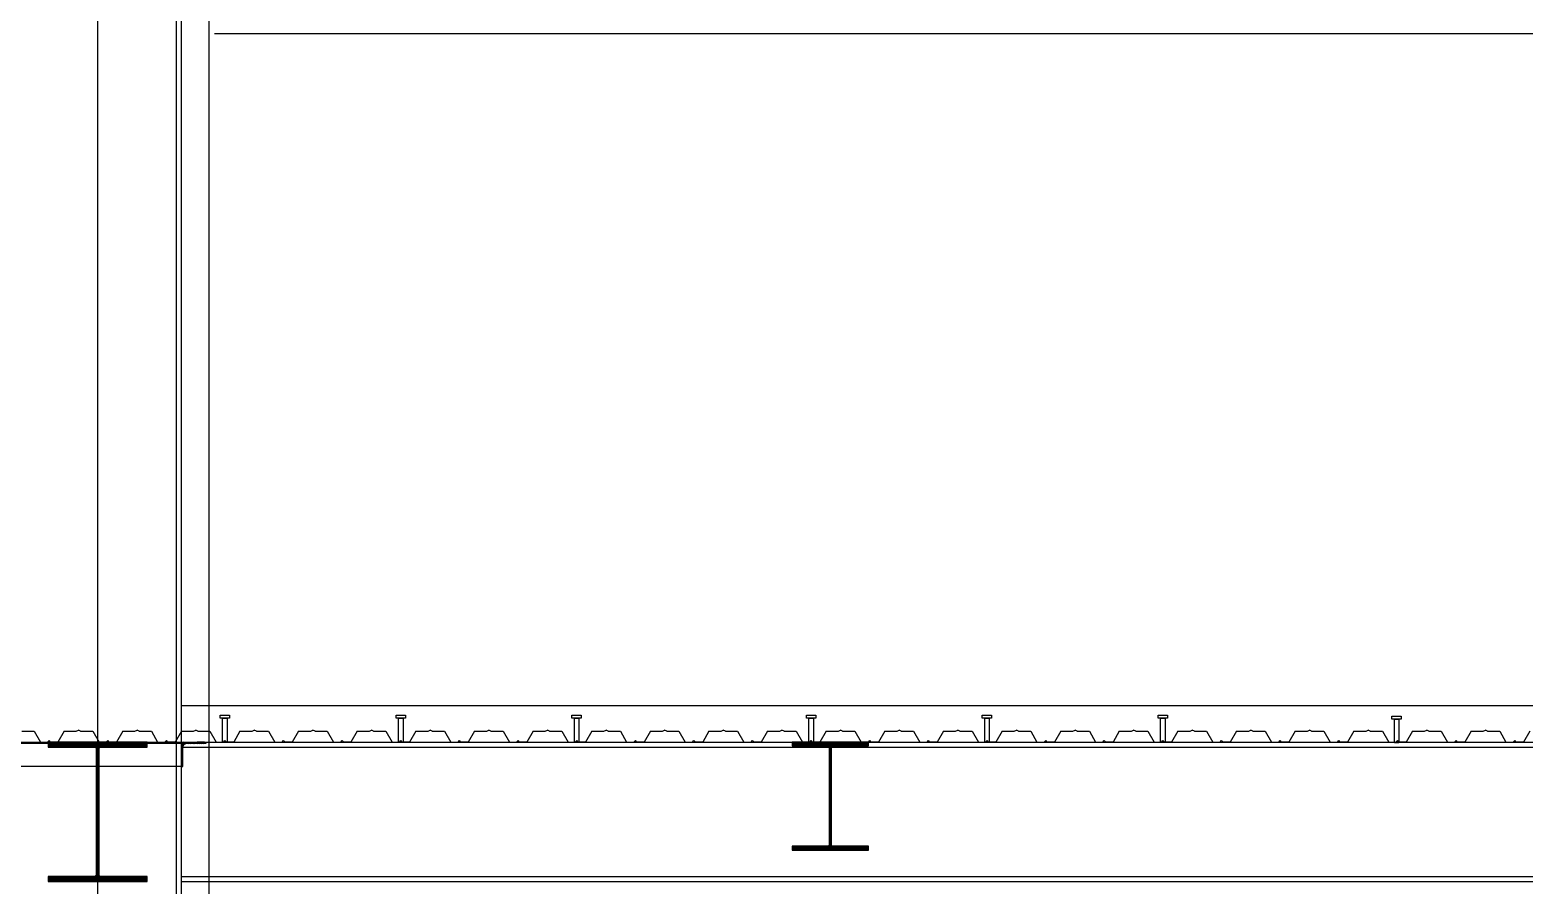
# Model space of a CAD drawing. Header units: millimetres. Extents: x 2148 to 2681, y 758 to 986.
# Drawn here: x 2207.137 to 2210.196, y 855.79 to 857.54 of the extents above; entities that cross this region are included whole.
import ezdxf

# ---------------------------------------------------------------- set-up
doc = ezdxf.new("R2010")
doc.units = ezdxf.units.MM
doc.linetypes.add('CENTER2', pattern=[28.575, 19.05, -3.175, 3.175, -3.175])
for name, color, linetype in [('D', 1, 'Continuous'), ('HATCH', 8, 'Continuous'), ('S_GRID LINES', 252, 'Continuous')]:
    doc.layers.add(name, color=color, linetype=linetype)

msp = doc.modelspace()

# ---------------------------------------------------------------- hatches: boundary and pattern name
at = {"layer": 'HATCH', "ltscale": 0.5}
h = msp.add_hatch(dxfattribs=at)
h.set_pattern_fill('ANSI31', color=256, scale=0.01, style=0)
h.set_pattern_definition([(45, (81949.5428316, 3604.6356654), (-0.000883883476483, 0.000883883476483), [])])
edge = h.paths.add_edge_path()
edge.add_line((2207.3770294, 855.8070589), (2207.282722, 855.8070589))
edge.add_arc((2207.282722, 855.8109586), 0.0038997, 174.0972671, 270, ccw=False)
edge.add_line((2207.2788429, 855.8113597), (2207.2788429, 856.0677582))
edge.add_arc((2207.282722, 856.0681592), 0.0038997, 89.6345547, 185.9027329, ccw=False)
edge.add_line((2207.2827468, 856.0720589), (2207.3770294, 856.0720589))
edge.add_line((2207.3770294, 856.0720589), (2207.3770294, 856.0820589))
edge.add_line((2207.3770294, 856.0820589), (2207.1749263, 856.0820589))
edge.add_line((2207.1749263, 856.0820589), (2207.1749263, 856.0720589))
edge.add_line((2207.1749263, 856.0720589), (2207.2689346, 856.0720589))
edge.add_arc((2207.2689595, 856.0681592), 0.0038997, -4.2920933, 90.3654453, ccw=False)
edge.add_line((2207.2728483, 856.0678674), (2207.2728483, 855.8112505))
edge.add_arc((2207.2689595, 855.8109586), 0.0038997, -90, 4.2920933, ccw=False)
edge.add_line((2207.2689595, 855.8070589), (2207.1749263, 855.8070589))
edge.add_line((2207.1749263, 855.8070589), (2207.1749263, 855.7970589))
edge.add_line((2207.1749263, 855.7970589), (2207.3770294, 855.7970589))
edge.add_line((2207.3770294, 855.7970589), (2207.3770294, 855.8070589))
h = msp.add_hatch(dxfattribs=at)
h.set_pattern_fill('ANSI31', color=256, scale=0.01, style=0)
h.set_pattern_definition([(135, (-77543.9914518, 3604.6356654), (0.000883883476483, 0.000883883476483), [])])
h.paths.add_polyline_path([(2207.45048, 856.0726456, -0.318843234), (2207.456774, 856.0790589), (2207.4473442, 856.0790589), (2207.44748, 856.0320591), (2207.45048, 856.0320591)])
h.paths.add_polyline_path([(2207.4973476, 856.0820589), (2207.4973476, 856.0790589), (2207.4473442, 856.0790589), (2207.4473355, 856.0820589)])
h = msp.add_hatch(dxfattribs=at)
h.set_pattern_fill('ANSI31', color=256, scale=0.00775, style=0)
h.set_pattern_definition([(45, (64009.0325588, 2986.2111039), (-0.000685009694274, 0.000685009694274), [])])
edge = h.paths.add_edge_path()
edge.add_line((2208.8540621, 855.8689339), (2208.7809738, 855.8689339))
edge.add_arc((2208.7809738, 855.8719562), 0.0030223, 174.0972671, 270, ccw=False)
edge.add_line((2208.7779676, 855.872267), (2208.7779676, 856.0709758))
edge.add_arc((2208.7809738, 856.0712866), 0.0030223, 89.6345547, 185.9027329, ccw=False)
edge.add_line((2208.7809931, 856.0743089), (2208.8540621, 856.0743089))
edge.add_line((2208.8540621, 856.0743089), (2208.8540621, 856.0820589))
edge.add_line((2208.8540621, 856.0820589), (2208.6974322, 856.0820589))
edge.add_line((2208.6974322, 856.0820589), (2208.6974322, 856.0743089))
edge.add_line((2208.6974322, 856.0743089), (2208.7702886, 856.0743089))
edge.add_arc((2208.7703079, 856.0712866), 0.0030223, -4.2920933, 90.3654453, ccw=False)
edge.add_line((2208.7733217, 856.0710605), (2208.7733217, 855.8721824))
edge.add_arc((2208.7703079, 855.8719562), 0.0030223, -89.9999999, 4.2920934, ccw=False)
edge.add_line((2208.7703079, 855.8689339), (2208.6974322, 855.8689339))
edge.add_line((2208.6974322, 855.8689339), (2208.6974322, 855.8611839))
edge.add_line((2208.6974322, 855.8611839), (2208.8540621, 855.8611839))
edge.add_line((2208.8540621, 855.8611839), (2208.8540621, 855.8689339))

# ---------------------------------------------------------------- linework, layer by layer
at = {"layer": 'D', "color": 3, "ltscale": 0.5}
for p, q in [((2207.4373355, 853.1570589, 0), (2207.4373355, 859.5820587, 0)), ((2207.4473355, 853.1570589, 0), (2207.4473355, 859.5820587, 0))]:
    msp.add_line(p, q, dxfattribs=at)
at = {"layer": 'D', "ltscale": 0.5}
for p, q in [((2207.4473355, 856.1570589, 0), (2211.9370241, 856.1570589, 0)), ((2207.4973476, 856.0790589, 0), (2207.0543436, 856.0790589, 0)), ((2207.4473355, 856.0820589, 0), (2211.6043557, 856.0820589, 0)), ((2207.4473355, 856.0720589, 0), (2211.6043557, 856.0720589, 0)), ((2207.45048, 856.0320591, 0), (2207.1012112, 856.0320591, 0)), ((2207.4473355, 855.8070589, 0), (2211.6043557, 855.8070589, 0)), ((2207.4473355, 855.7970589, 0), (2211.6043557, 855.7970589, 0))]:
    msp.add_line(p, q, dxfattribs=at)
at = {"layer": 'D', "color": 3, "ltscale": 0.5, "elevation": 0}
for points in [[(2207.3770294, 855.8070589), (2207.282722, 855.8070589, -0.444720244), (2207.2788429, 855.8113597), (2207.2788429, 856.0677582, -0.446631522), (2207.2827468, 856.0720589), (2207.3770294, 856.0720589), (2207.3770294, 856.0820589), (2207.1749263, 856.0820589), (2207.1749263, 856.0720589), (2207.2689346, 856.0720589, -0.438228127), (2207.2728483, 856.0678674), (2207.2728483, 855.8112505, -0.436328672), (2207.2689595, 855.8070589), (2207.1749263, 855.8070589), (2207.1749263, 855.7970589), (2207.3770294, 855.7970589)], [(2208.8540621, 855.8689339), (2208.7809738, 855.8689339, -0.444720244), (2208.7779676, 855.872267), (2208.7779676, 856.0709758, -0.446631522), (2208.7809931, 856.0743089), (2208.8540621, 856.0743089), (2208.8540621, 856.0820589), (2208.6974322, 856.0820589), (2208.6974322, 856.0743089), (2208.7702886, 856.0743089, -0.438228127), (2208.7733217, 856.0710605), (2208.7733217, 855.8721824, -0.436328672), (2208.7703079, 855.8689339), (2208.6974322, 855.8689339), (2208.6974322, 855.8611839), (2208.8540621, 855.8611839)]]:
    msp.add_lwpolyline(points, format="xyb", close=True, dxfattribs=at)
at = {"layer": 'HATCH', "linetype": 'ByBlock', "ltscale": 0.5}
for p, q in [((2207.5045099, 853.1451538, 0), (2207.5045099, 859.5820589, 0)), ((2207.5150672, 857.5320589, 0), (2211.5350672, 857.5320589, 0))]:
    msp.add_line(p, q, dxfattribs=at)
at = {"layer": 'HATCH', "ltscale": 0.5}
for p, q in [((2207.1208375, 856.1042302, 0), (2207.1458375, 856.1042302, 0)), ((2207.1458375, 856.1042302, 0), (2207.158698, 856.0820589, 0)), ((2207.2072177, 856.1042302, 0), (2207.1943572, 856.0820589, 0)), ((2207.2072177, 856.1042302, 0), (2207.2322177, 856.1042302, 0)), ((2207.2322177, 856.1042302, 0), (2207.2365311, 856.1065789, -0.0000002)), ((2207.2408444, 856.1042302, 0), (2207.2365311, 856.1065789, -0.0000002)), ((2207.2408444, 856.1042302, 0), (2207.2658444, 856.1042302, 0)), ((2207.2658444, 856.1042302, 0), (2207.2787049, 856.0820589, 0)), ((2207.3272246, 856.1042302, 0), (2207.3143641, 856.0820589, 0)), ((2207.3272246, 856.1042302, 0), (2207.3522246, 856.1042302, 0)), ((2207.3522246, 856.1042302, 0), (2207.356538, 856.1065789, -0.0000002)), ((2207.3608513, 856.1042302, 0), (2207.356538, 856.1065789, -0.0000002)), ((2207.3608513, 856.1042302, 0), (2207.3858513, 856.1042302, 0)), ((2207.3858513, 856.1042302, 0), (2207.3987118, 856.0820589, 0)), ((2207.4472315, 856.1042302, 0), (2207.434371, 856.0820589, 0)), ((2207.4472315, 856.1042302, 0), (2207.4722315, 856.1042302, 0)), ((2207.4722315, 856.1042302, 0), (2207.4765449, 856.1065789, -0.0000002)), ((2207.4808583, 856.1042302, 0), (2207.4765449, 856.1065789, -0.0000002)), ((2207.4808583, 856.1042302, 0), (2207.5058583, 856.1042302, 0)), ((2207.5058583, 856.1042302, 0), (2207.5187188, 856.0820589, 0)), ((2207.5672385, 856.1042302, 0), (2207.554378, 856.0820589, 0)), ((2207.5672385, 856.1042302, 0), (2207.5922385, 856.1042302, 0)), ((2207.5922385, 856.1042302, 0), (2207.5965518, 856.1065789, -0.0000002)), ((2207.6008652, 856.1042302, 0), (2207.5965518, 856.1065789, -0.0000002)), ((2207.6008652, 856.1042302, 0), (2207.6258652, 856.1042302, 0)), ((2207.6258652, 856.1042302, 0), (2207.6387257, 856.0820589, 0)), ((2207.6872454, 856.1042302, 0), (2207.6743849, 856.0820589, 0)), ((2207.6872454, 856.1042302, 0), (2207.7122454, 856.1042302, 0)), ((2207.7122454, 856.1042302, 0), (2207.7165587, 856.1065789, -0.0000002)), ((2207.7208721, 856.1042302, 0), (2207.7165587, 856.1065789, -0.0000002)), ((2207.7208721, 856.1042302, 0), (2207.7458721, 856.1042302, 0)), ((2207.7458721, 856.1042302, 0), (2207.7587326, 856.0820589, 0)), ((2207.8072523, 856.1042302, 0), (2207.7943918, 856.0820589, 0)), ((2207.8072523, 856.1042302, 0), (2207.8322523, 856.1042302, 0)), ((2207.8322523, 856.1042302, 0), (2207.8365657, 856.1065789, -0.0000002)), ((2207.840879, 856.1042302, 0), (2207.8365657, 856.1065789, -0.0000002)), ((2207.840879, 856.1042302, 0), (2207.865879, 856.1042302, 0)), ((2207.865879, 856.1042302, 0), (2207.8787395, 856.0820589, 0)), ((2207.9272592, 856.1042302, 0), (2207.9143987, 856.0820589, 0)), ((2207.9272592, 856.1042302, 0), (2207.9522592, 856.1042302, 0)), ((2207.9522592, 856.1042302, 0), (2207.9565726, 856.1065789, -0.0000002)), ((2207.9608859, 856.1042302, 0), (2207.9565726, 856.1065789, -0.0000002)), ((2207.9608859, 856.1042302, 0), (2207.9858859, 856.1042302, 0)), ((2207.9858859, 856.1042302, 0), (2207.9987464, 856.0820589, 0)), ((2208.0472661, 856.1042302, 0), (2208.0344056, 856.0820589, 0)), ((2208.0472661, 856.1042302, 0), (2208.0722661, 856.1042302, 0)), ((2208.0722661, 856.1042302, 0), (2208.0765795, 856.1065789, -0.0000002)), ((2208.0808928, 856.1042302, 0), (2208.0765795, 856.1065789, -0.0000002)), ((2208.0808928, 856.1042302, 0), (2208.1058928, 856.1042302, 0)), ((2208.1058928, 856.1042302, 0), (2208.1187534, 856.0820589, 0)), ((2208.1672731, 856.1042302, 0), (2208.1544125, 856.0820589, 0)), ((2208.1672731, 856.1042302, 0), (2208.1922731, 856.1042302, 0)), ((2208.1922731, 856.1042302, 0), (2208.1965864, 856.1065789, -0.0000002)), ((2208.2008998, 856.1042302, 0), (2208.1965864, 856.1065789, -0.0000002)), ((2208.2008998, 856.1042302, 0), (2208.2258998, 856.1042302, 0)), ((2208.2258998, 856.1042302, 0), (2208.2387603, 856.0820589, 0)), ((2208.28728, 856.1042302, 0), (2208.2744195, 856.0820589, 0)), ((2208.28728, 856.1042302, 0), (2208.31228, 856.1042302, 0)), ((2208.31228, 856.1042302, 0), (2208.3165933, 856.1065789, -0.0000002)), ((2208.3209067, 856.1042302, 0), (2208.3165933, 856.1065789, -0.0000002)), ((2208.3209067, 856.1042302, 0), (2208.3459067, 856.1042302, 0)), ((2208.3459067, 856.1042302, 0), (2208.3587672, 856.0820589, 0)), ((2208.4072869, 856.1042302, 0), (2208.3944264, 856.0820589, 0)), ((2208.4072869, 856.1042302, 0), (2208.4322869, 856.1042302, 0)), ((2208.4322869, 856.1042302, 0), (2208.4366002, 856.1065789, -0.0000002)), ((2208.4409136, 856.1042302, 0), (2208.4366002, 856.1065789, -0.0000002)), ((2208.4409136, 856.1042302, 0), (2208.4659136, 856.1042302, 0)), ((2208.4659136, 856.1042302, 0), (2208.4787741, 856.0820589, 0)), ((2208.5272938, 856.1042302, 0), (2208.5144333, 856.0820589, 0)), ((2208.5272938, 856.1042302, 0), (2208.5522938, 856.1042302, 0)), ((2208.5522938, 856.1042302, 0), (2208.5566072, 856.1065789, -0.0000002)), ((2208.5609205, 856.1042302, 0), (2208.5566072, 856.1065789, -0.0000002)), ((2208.5609205, 856.1042302, 0), (2208.5859205, 856.1042302, 0)), ((2208.5859205, 856.1042302, 0), (2208.598781, 856.0820589, 0)), ((2208.6473007, 856.1042302, 0), (2208.6344402, 856.0820589, 0)), ((2208.6473007, 856.1042302, 0), (2208.6723007, 856.1042302, 0)), ((2208.6723007, 856.1042302, 0), (2208.6766141, 856.1065789, -0.0000002)), ((2208.6809274, 856.1042302, 0), (2208.6766141, 856.1065789, -0.0000002)), ((2208.6809274, 856.1042302, 0), (2208.7059274, 856.1042302, 0)), ((2208.7059274, 856.1042302, 0), (2208.7187879, 856.0820589, 0)), ((2208.7673076, 856.1042302, 0), (2208.7544471, 856.0820589, 0)), ((2208.7673076, 856.1042302, 0), (2208.7923076, 856.1042302, 0)), ((2208.7923076, 856.1042302, 0), (2208.796621, 856.1065789, -0.0000002)), ((2208.8009344, 856.1042302, 0), (2208.796621, 856.1065789, -0.0000002)), ((2208.8009344, 856.1042302, 0), (2208.8259344, 856.1042302, 0)), ((2208.8259344, 856.1042302, 0), (2208.8387949, 856.0820589, 0)), ((2208.8873146, 856.1042302, 0), (2208.8744541, 856.0820589, 0)), ((2208.8873146, 856.1042302, 0), (2208.9123146, 856.1042302, 0)), ((2208.9123146, 856.1042302, 0), (2208.9166279, 856.1065789, -0.0000002)), ((2208.9209413, 856.1042302, 0), (2208.9166279, 856.1065789, -0.0000002)), ((2208.9209413, 856.1042302, 0), (2208.9459413, 856.1042302, 0)), ((2208.9459413, 856.1042302, 0), (2208.9588018, 856.0820589, 0)), ((2209.0073215, 856.1042302, 0), (2208.994461, 856.0820589, 0)), ((2209.0073215, 856.1042302, 0), (2209.0323215, 856.1042302, 0)), ((2209.0323215, 856.1042302, 0), (2209.0366348, 856.1065789, -0.0000002)), ((2209.0409482, 856.1042302, 0), (2209.0366348, 856.1065789, -0.0000002)), ((2209.0409482, 856.1042302, 0), (2209.0659482, 856.1042302, 0)), ((2209.0659482, 856.1042302, 0), (2209.0788087, 856.0820589, 0)), ((2209.1273284, 856.1042302, 0), (2209.1144679, 856.0820589, 0)), ((2209.1273284, 856.1042302, 0), (2209.1523284, 856.1042302, 0)), ((2209.1523284, 856.1042302, 0), (2209.1566417, 856.1065789, -0.0000002)), ((2209.1609551, 856.1042302, 0), (2209.1566417, 856.1065789, -0.0000002)), ((2209.1609551, 856.1042302, 0), (2209.1859551, 856.1042302, 0)), ((2209.1859551, 856.1042302, 0), (2209.1988156, 856.0820589, 0)), ((2209.2473353, 856.1042302, 0), (2209.2344748, 856.0820589, 0)), ((2209.2473353, 856.1042302, 0), (2209.2723353, 856.1042302, 0)), ((2209.2723353, 856.1042302, 0), (2209.2766487, 856.1065789, -0.0000002)), ((2209.280962, 856.1042302, 0), (2209.2766487, 856.1065789, -0.0000002)), ((2209.280962, 856.1042302, 0), (2209.305962, 856.1042302, 0)), ((2209.305962, 856.1042302, 0), (2209.3188225, 856.0820589, 0)), ((2209.3673422, 856.1042302, 0), (2209.3544817, 856.0820589, 0)), ((2209.3673422, 856.1042302, 0), (2209.3923422, 856.1042302, 0)), ((2209.3923422, 856.1042302, 0), (2209.3966556, 856.1065789, -0.0000002)), ((2209.4009689, 856.1042302, 0), (2209.3966556, 856.1065789, -0.0000002)), ((2209.4009689, 856.1042302, 0), (2209.4259689, 856.1042302, 0)), ((2209.4259689, 856.1042302, 0), (2209.4388294, 856.0820589, 0)), ((2209.4873491, 856.1042302, 0), (2209.4744886, 856.0820589, 0)), ((2209.4873491, 856.1042302, 0), (2209.5123491, 856.1042302, 0)), ((2209.5123491, 856.1042302, 0), (2209.5166625, 856.1065789, -0.0000002)), ((2209.5209759, 856.1042302, 0), (2209.5166625, 856.1065789, -0.0000002)), ((2209.5209759, 856.1042302, 0), (2209.5459759, 856.1042302, 0)), ((2209.5459759, 856.1042302, 0), (2209.5588364, 856.0820589, 0)), ((2209.6073561, 856.1042302, 0), (2209.5944956, 856.0820589, 0)), ((2209.6073561, 856.1042302, 0), (2209.6323561, 856.1042302, 0)), ((2209.6323561, 856.1042302, 0), (2209.6366694, 856.1065789, -0.0000002)), ((2209.6409828, 856.1042302, 0), (2209.6366694, 856.1065789, -0.0000002)), ((2209.6409828, 856.1042302, 0), (2209.6659828, 856.1042302, 0)), ((2209.6659828, 856.1042302, 0), (2209.6788433, 856.0820589, 0)), ((2209.727363, 856.1042302, 0), (2209.7145025, 856.0820589, 0)), ((2209.727363, 856.1042302, 0), (2209.752363, 856.1042302, 0)), ((2209.752363, 856.1042302, 0), (2209.7566763, 856.1065789, -0.0000002)), ((2209.7609897, 856.1042302, 0), (2209.7566763, 856.1065789, -0.0000002)), ((2209.7609897, 856.1042302, 0), (2209.7859897, 856.1042302, 0)), ((2209.7859897, 856.1042302, 0), (2209.7988502, 856.0820589, 0)), ((2209.8473699, 856.1042302, 0), (2209.8345094, 856.0820589, 0)), ((2209.8473699, 856.1042302, 0), (2209.8723699, 856.1042302, 0)), ((2209.8723699, 856.1042302, 0), (2209.8766832, 856.1065789, -0.0000002)), ((2209.8809966, 856.1042302, 0), (2209.8766832, 856.1065789, -0.0000002)), ((2209.8809966, 856.1042302, 0), (2209.9059966, 856.1042302, 0)), ((2209.9059966, 856.1042302, 0), (2209.9188571, 856.0820589, 0)), ((2209.9673768, 856.1042302, 0), (2209.9545163, 856.0820589, 0)), ((2209.9673768, 856.1042302, 0), (2209.9923768, 856.1042302, 0)), ((2209.9923768, 856.1042302, 0), (2209.9966902, 856.1065789, -0.0000002)), ((2210.0010035, 856.1042302, 0), (2209.9966902, 856.1065789, -0.0000002)), ((2210.0010035, 856.1042302, 0), (2210.0260035, 856.1042302, 0)), ((2210.0260035, 856.1042302, 0), (2210.038864, 856.0820589, 0)), ((2210.0873837, 856.1042302, 0), (2210.0745232, 856.0820589, 0)), ((2210.0873837, 856.1042302, 0), (2210.1123837, 856.1042302, 0)), ((2210.1123837, 856.1042302, 0), (2210.1166971, 856.1065789, -0.0000002)), ((2210.1210104, 856.1042302, 0), (2210.1166971, 856.1065789, -0.0000002)), ((2210.1210104, 856.1042302, 0), (2210.1460104, 856.1042302, 0)), ((2210.1460104, 856.1042302, 0), (2210.1588709, 856.0820589, 0)), ((2210.2073906, 856.1042302, 0), (2210.1945301, 856.0820589, 0)), ((2207.0543436, 856.0820589, 0), (2207.4973476, 856.0820589, 0)), ((2207.158698, 856.0820589, 0), (2207.173556, 856.0820589, 0)), ((2207.173556, 856.0820589, 0), (2207.1765276, 856.0853369, -0.0000002)), ((2207.1794992, 856.0820589, 0), (2207.1765276, 856.0853369, -0.0000002)), ((2207.1943572, 856.0820589, 0), (2207.1794992, 856.0820589, 0)), ((2207.2787049, 856.0820589, 0), (2207.2935629, 856.0820589, 0)), ((2207.2935629, 856.0820589, 0), (2207.2965345, 856.0853369, -0.0000002)), ((2207.2995061, 856.0820589, 0), (2207.2965345, 856.0853369, -0.0000002)), ((2207.3143641, 856.0820589, 0), (2207.2995061, 856.0820589, 0)), ((2207.3987118, 856.0820589, 0), (2207.4135698, 856.0820589, 0)), ((2207.4135698, 856.0820589, 0), (2207.4165414, 856.0853369, -0.0000002)), ((2207.419513, 856.0820589, 0), (2207.4165414, 856.0853369, -0.0000002)), ((2207.434371, 856.0820589, 0), (2207.419513, 856.0820589, 0)), ((2207.4473355, 856.0820589, 0), (2207.44748, 856.0320591, 0)), ((2207.45048, 856.0320591, 0), (2207.45048, 856.0726456, 0)), ((2207.4973476, 856.0790589, 0), (2207.456774, 856.0790589, 0)), ((2207.4590786, 856.0820589, 0), (2207.4739366, 856.0820589, 0)), ((2207.4947378, 856.0820589, 0), (2207.4798798, 856.0820589, 0)), ((2207.4973476, 856.0820589, 0), (2207.4973476, 856.0790589, 0)), ((2207.5187188, 856.0820589, 0), (2207.5335768, 856.0820589, 0)), ((2207.5335768, 856.0820589, 0), (2207.5365484, 856.0853369, -0.0000002)), ((2207.53952, 856.0820589, 0), (2207.5365484, 856.0853369, -0.0000002)), ((2207.554378, 856.0820589, 0), (2207.53952, 856.0820589, 0)), ((2207.6387257, 856.0820589, 0), (2207.6535837, 856.0820589, 0)), ((2207.6535837, 856.0820589, 0), (2207.6565553, 856.0853369, -0.0000002)), ((2207.6595269, 856.0820589, 0), (2207.6565553, 856.0853369, -0.0000002)), ((2207.6743849, 856.0820589, 0), (2207.6595269, 856.0820589, 0)), ((2207.7587326, 856.0820589, 0), (2207.7735906, 856.0820589, 0)), ((2207.7735906, 856.0820589, 0), (2207.7765622, 856.0853369, -0.0000002)), ((2207.7795338, 856.0820589, 0), (2207.7765622, 856.0853369, -0.0000002)), ((2207.7943918, 856.0820589, 0), (2207.7795338, 856.0820589, 0)), ((2207.8787395, 856.0820589, 0), (2207.8935975, 856.0820589, 0)), ((2207.8935975, 856.0820589, 0), (2207.8965691, 856.0853369, -0.0000002)), ((2207.8995407, 856.0820589, 0), (2207.8965691, 856.0853369, -0.0000002)), ((2207.9143987, 856.0820589, 0), (2207.8995407, 856.0820589, 0)), ((2207.9987464, 856.0820589, 0), (2208.0136044, 856.0820589, 0)), ((2208.0136044, 856.0820589, 0), (2208.016576, 856.0853369, -0.0000002)), ((2208.0195476, 856.0820589, 0), (2208.016576, 856.0853369, -0.0000002)), ((2208.0344056, 856.0820589, 0), (2208.0195476, 856.0820589, 0)), ((2208.1187534, 856.0820589, 0), (2208.1336113, 856.0820589, 0)), ((2208.1336113, 856.0820589, 0), (2208.1365829, 856.0853369, -0.0000002)), ((2208.1395545, 856.0820589, 0), (2208.1365829, 856.0853369, -0.0000002)), ((2208.1544125, 856.0820589, 0), (2208.1395545, 856.0820589, 0)), ((2208.2387603, 856.0820589, 0), (2208.2536183, 856.0820589, 0)), ((2208.2536183, 856.0820589, 0), (2208.2565899, 856.0853369, -0.0000002)), ((2208.2595615, 856.0820589, 0), (2208.2565899, 856.0853369, -0.0000002)), ((2208.2744195, 856.0820589, 0), (2208.2595615, 856.0820589, 0)), ((2208.3587672, 856.0820589, 0), (2208.3736252, 856.0820589, 0)), ((2208.3736252, 856.0820589, 0), (2208.3765968, 856.0853369, -0.0000002)), ((2208.3795684, 856.0820589, 0), (2208.3765968, 856.0853369, -0.0000002)), ((2208.3944264, 856.0820589, 0), (2208.3795684, 856.0820589, 0)), ((2208.4787741, 856.0820589, 0), (2208.4936321, 856.0820589, 0)), ((2208.4936321, 856.0820589, 0), (2208.4966037, 856.0853369, -0.0000002)), ((2208.4995753, 856.0820589, 0), (2208.4966037, 856.0853369, -0.0000002)), ((2208.5144333, 856.0820589, 0), (2208.4995753, 856.0820589, 0)), ((2208.598781, 856.0820589, 0), (2208.613639, 856.0820589, 0)), ((2208.613639, 856.0820589, 0), (2208.6166106, 856.0853369, -0.0000002)), ((2208.6195822, 856.0820589, 0), (2208.6166106, 856.0853369, -0.0000002)), ((2208.6344402, 856.0820589, 0), (2208.6195822, 856.0820589, 0)), ((2208.7187879, 856.0820589, 0), (2208.7336459, 856.0820589, 0)), ((2208.7336459, 856.0820589, 0), (2208.7366175, 856.0853369, -0.0000002)), ((2208.7395891, 856.0820589, 0), (2208.7366175, 856.0853369, -0.0000002)), ((2208.7544471, 856.0820589, 0), (2208.7395891, 856.0820589, 0)), ((2208.8387949, 856.0820589, 0), (2208.8536529, 856.0820589, 0)), ((2208.8536529, 856.0820589, 0), (2208.8566245, 856.0853369, -0.0000002)), ((2208.8595961, 856.0820589, 0), (2208.8566245, 856.0853369, -0.0000002)), ((2208.8744541, 856.0820589, 0), (2208.8595961, 856.0820589, 0)), ((2208.9588018, 856.0820589, 0), (2208.9736598, 856.0820589, 0)), ((2208.9736598, 856.0820589, 0), (2208.9766314, 856.0853369, -0.0000002)), ((2208.979603, 856.0820589, 0), (2208.9766314, 856.0853369, -0.0000002)), ((2208.994461, 856.0820589, 0), (2208.979603, 856.0820589, 0)), ((2209.0788087, 856.0820589, 0), (2209.0936667, 856.0820589, 0)), ((2209.0936667, 856.0820589, 0), (2209.0966383, 856.0853369, -0.0000002)), ((2209.0996099, 856.0820589, 0), (2209.0966383, 856.0853369, -0.0000002)), ((2209.1144679, 856.0820589, 0), (2209.0996099, 856.0820589, 0)), ((2209.1988156, 856.0820589, 0), (2209.2136736, 856.0820589, 0)), ((2209.2136736, 856.0820589, 0), (2209.2166452, 856.0853369, -0.0000002)), ((2209.2196168, 856.0820589, 0), (2209.2166452, 856.0853369, -0.0000002)), ((2209.2344748, 856.0820589, 0), (2209.2196168, 856.0820589, 0)), ((2209.3188225, 856.0820589, 0), (2209.3336805, 856.0820589, 0)), ((2209.3336805, 856.0820589, 0), (2209.3366521, 856.0853369, -0.0000002)), ((2209.3396237, 856.0820589, 0), (2209.3366521, 856.0853369, -0.0000002)), ((2209.3544817, 856.0820589, 0), (2209.3396237, 856.0820589, 0)), ((2209.4388294, 856.0820589, 0), (2209.4536874, 856.0820589, 0)), ((2209.4536874, 856.0820589, 0), (2209.456659, 856.0853369, -0.0000002)), ((2209.4596306, 856.0820589, 0), (2209.456659, 856.0853369, -0.0000002)), ((2209.4744886, 856.0820589, 0), (2209.4596306, 856.0820589, 0)), ((2209.5588364, 856.0820589, 0), (2209.5736944, 856.0820589, 0)), ((2209.5736944, 856.0820589, 0), (2209.576666, 856.0853369, -0.0000002)), ((2209.5796376, 856.0820589, 0), (2209.576666, 856.0853369, -0.0000002)), ((2209.5944956, 856.0820589, 0), (2209.5796376, 856.0820589, 0)), ((2209.6788433, 856.0820589, 0), (2209.6937013, 856.0820589, 0)), ((2209.6937013, 856.0820589, 0), (2209.6966729, 856.0853369, -0.0000002)), ((2209.6996445, 856.0820589, 0), (2209.6966729, 856.0853369, -0.0000002)), ((2209.7145025, 856.0820589, 0), (2209.6996445, 856.0820589, 0)), ((2209.7988502, 856.0820589, 0), (2209.8137082, 856.0820589, 0)), ((2209.8137082, 856.0820589, 0), (2209.8166798, 856.0853369, -0.0000002)), ((2209.8196514, 856.0820589, 0), (2209.8166798, 856.0853369, -0.0000002)), ((2209.8345094, 856.0820589, 0), (2209.8196514, 856.0820589, 0)), ((2209.9188571, 856.0820589, 0), (2209.9337151, 856.0820589, 0)), ((2209.9337151, 856.0820589, 0), (2209.9366867, 856.0853369, -0.0000002)), ((2209.9396583, 856.0820589, 0), (2209.9366867, 856.0853369, -0.0000002)), ((2209.9545163, 856.0820589, 0), (2209.9396583, 856.0820589, 0)), ((2210.038864, 856.0820589, 0), (2210.053722, 856.0820589, 0)), ((2210.053722, 856.0820589, 0), (2210.0566936, 856.0853369, -0.0000002)), ((2210.0596652, 856.0820589, 0), (2210.0566936, 856.0853369, -0.0000002)), ((2210.0745232, 856.0820589, 0), (2210.0596652, 856.0820589, 0)), ((2210.1588709, 856.0820589, 0), (2210.1737289, 856.0820589, 0)), ((2210.1737289, 856.0820589, 0), (2210.1767005, 856.0853369, -0.0000002)), ((2210.1796721, 856.0820589, 0), (2210.1767005, 856.0853369, -0.0000002)), ((2210.1945301, 856.0820589, 0), (2210.1796721, 856.0820589, 0)), ((2207.44748, 856.0320591, 0), (2207.45048, 856.0320591, 0))]:
    msp.add_line(p, q, dxfattribs=at)
for points, elevation in [([(2207.5267387, 856.1370336), (2207.5457455, 856.1370336), (2207.5457455, 856.1309804), (2207.5267387, 856.1309804)], 0), ([(2207.8867595, 856.1370336), (2207.9057663, 856.1370336), (2207.9057663, 856.1309804), (2207.8867595, 856.1309804)], 0), ([(2208.2467802, 856.1370336), (2208.265787, 856.1370336), (2208.265787, 856.1309804), (2208.2467802, 856.1309804)], 0), ([(2208.7268079, 856.1370336), (2208.7458147, 856.1370336), (2208.7458147, 856.1309804), (2208.7268079, 856.1309804)], 0), ([(2209.0868287, 856.1370336), (2209.1058355, 856.1370336), (2209.1058355, 856.1309804), (2209.0868287, 856.1309804)], 0), ([(2209.4468494, 856.1370336), (2209.4658562, 856.1370336), (2209.4658562, 856.1309804), (2209.4468494, 856.1309804)], 0), ([(2209.9253913, 856.1353946), (2209.9443981, 856.1353946), (2209.9443981, 856.1293414), (2209.9253913, 856.1293414)], 0.0000001), ([(2207.5317104, 856.1309804), (2207.5411486, 856.1309804), (2207.5411486, 856.0820589), (2207.5317104, 856.0820589)], 0), ([(2207.8917312, 856.1309804), (2207.9011694, 856.1309804), (2207.9011694, 856.0820589), (2207.8917312, 856.0820589)], 0), ([(2208.251752, 856.1309804), (2208.2611901, 856.1309804), (2208.2611901, 856.0820589), (2208.251752, 856.0820589)], 0), ([(2208.7317796, 856.1309804), (2208.7412178, 856.1309804), (2208.7412178, 856.0820589), (2208.7317796, 856.0820589)], 0), ([(2209.0918004, 856.1309804), (2209.1012386, 856.1309804), (2209.1012386, 856.0820589), (2209.0918004, 856.0820589)], 0), ([(2209.4518211, 856.1309804), (2209.4612593, 856.1309804), (2209.4612593, 856.0820589), (2209.4518211, 856.0820589)], 0), ([(2209.930363, 856.1293414), (2209.9398012, 856.1293414), (2209.9398012, 856.0804199), (2209.930363, 856.0804199)], 0.0000001)]:
    msp.add_lwpolyline(points, close=True, dxfattribs=dict(at, elevation=elevation))
at = {"layer": 'HATCH', "ltscale": 0.5, "elevation": 0}
msp.add_lwpolyline([(2207.4473355, 856.0820589), (2207.4973476, 856.0820589)], dxfattribs=at)
at = {"layer": 'HATCH', "ltscale": 0.5}
msp.add_arc((2207.4581444, 856.0714189, 0), 0.0077619, 100.1689066, 170.9070269, dxfattribs=at)
at = {"layer": 'S_GRID LINES', "linetype": 'CENTER2', "ltscale": 0.2}
msp.add_line((2207.2757471, 865.0255267, 0), (2207.2756797, 852.2820589, 0), dxfattribs=at)

doc.saveas('drawing.dxf')
